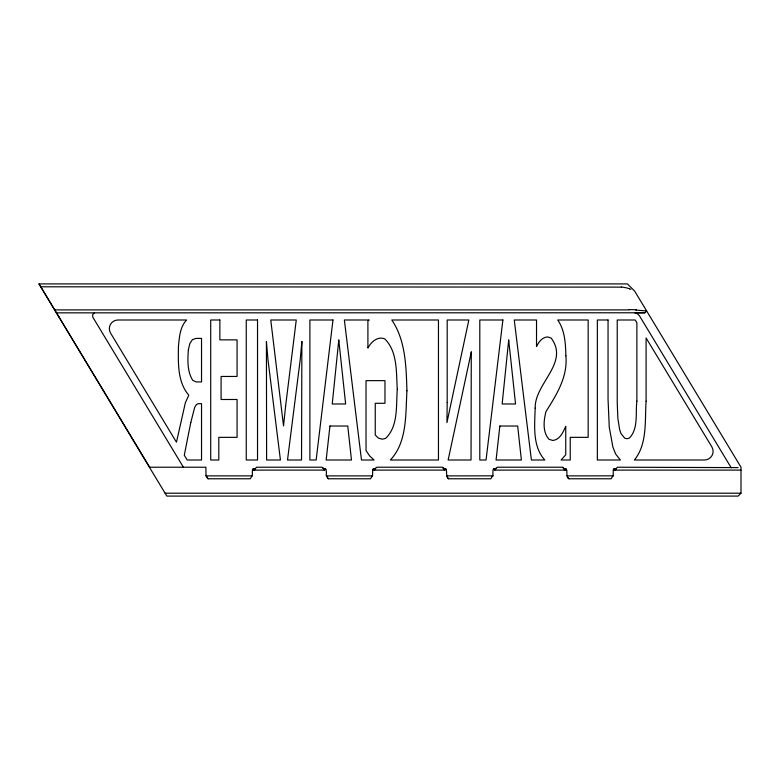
<?xml version="1.0" encoding="UTF-8"?>
<svg xmlns="http://www.w3.org/2000/svg" width="780" height="780" viewBox="0 0 780 780"><rect width="100%" height="100%" fill="white"/><g stroke="black" fill="none" stroke-linecap="round" stroke-linejoin="round"><path stroke-width="1.17" d="M741 470.106L615.01 470.106L615.167 469.043L614.192 468.897L613.285 469.93L613.168 474.591A5.596 3.51 89.2 0 1 612.904 475.917L611.13 478.774L568.893 478.774C565.266 477.604 568.386 466.294 565.012 470.106L494.735 470.106L494.881 469.043L493.76 468.907L492.999 469.93L492.882 474.591A5.596 3.442 89.6 0 1 492.57 475.878L490.844 478.774L448.607 478.774C444.98 477.604 448.1 466.294 444.727 470.106L374.449 470.106L374.595 469.043L373.474 468.907L372.713 469.93L372.596 474.591A5.596 3.451 89.5 0 1 372.284 475.878L370.558 478.774L328.331 478.774L326.615 476.005A5.616 3.5 -89.3 0 1 326.255 474.474C326.732 472.953 326.255 466.635 324.441 470.106L254.163 470.106L254.309 469.043L253.198 468.907L252.427 469.93L252.32 474.591A5.606 3.461 89.5 0 1 252.008 475.888L250.282 478.774L208.046 478.774L206.329 476.005A5.606 3.5 -89.3 0 1 205.978 474.474L205.9 467.22L149.409 467.22L39 283.91L627.432 283.91L634.715 291.194L741 467.22L741 493.204L738.114 496.09L166.832 496.09L149.409 467.22M254.075 469.716L256.659 467.22L321.945 467.22L323.739 468.331M374.361 469.716C375.823 469.024 373.63 470.438 374.761 468.848M614.933 469.716L617.516 467.22L738.114 467.61M325.006 469.034L325.865 469.18L325.182 468.916M445.292 469.034L446.15 469.18L445.468 468.916M565.578 469.034L566.426 469.18L565.754 468.916M494.842 469.248L497.231 467.22L562.517 467.22L564.915 469.267M494.354 469.141L493.331 469.16M253.793 469.141L252.759 469.16M254.163 470.106L255.411 468.663M374.449 470.106L375.697 468.663M494.735 470.106L495.982 468.663M615.01 470.106L616.268 468.663M254.124 469.901L254.855 468.897L254.017 469.54L253.344 468.897M375.112 468.38L376.945 467.22L442.231 467.22L444.025 468.331M374.41 469.901L375.141 468.897L374.302 469.54L373.63 468.897M614.981 469.901L615.703 468.897L614.874 469.54L614.192 468.897M731.221 467.785L639.376 315.666L637.475 313.814L634.891 312.819L644.865 312.78L646.659 310.976L635.953 310.079M494.647 469.716L495.427 468.897L494.588 469.54L493.906 468.897M94.497 312.877L92.693 314.35L92.8 317.158L183.397 467.22M373.045 469.16C374.839 468.019 373.942 470.681 372.713 469.93M613.616 469.16C615.41 468.019 614.504 470.681 613.285 469.93M493.35 475.849L446.501 475.888M613.626 475.849L566.787 475.888M252.427 469.93L253.539 469.911M40.745 286.796L621.212 287.128M54.688 309.894L629.148 309.894M644.865 312.78L56.472 312.848M252.388 475.888L205.647 475.868M326.215 475.888L372.674 475.888M165.097 493.204L741 493.204M565.636 469.911L566.758 470.106M629.236 288.756L630.874 289.331M563.14 467.941L565.012 470.106M442.855 467.941L444.727 470.106M322.569 467.941L324.441 470.106M567.84 477.331L568.893 478.774M447.554 477.331L448.607 478.774M327.269 477.331L328.331 478.774M206.983 477.331L208.046 478.774M444.239 468.595L444.629 469.267M58.354 315.959L58.695 316.524M39 283.91L149.682 467.22M629.148 309.631A20.026 3.256 0 0 1 636.48 309.865M621.299 287.011A22.425 8.414 -0.5 0 1 629.392 288.688M301.889 341.523L301.538 460.005L287.508 460.005L300.183 359.97L301.889 341.523M447.194 402.509L446.93 422.614L468.848 319.995L447.194 319.995L447.194 402.509M471.286 351.965L471.032 460.005L448.139 460.005L471.286 351.965M646.093 401.144C644.709 420.635 647.575 443.995 634.364 460.005L704.438 460.005A8.658 8.658 0 0 0 711.847 446.872L646.093 337.964L646.093 401.144M397.283 389.337C396.016 405.581 398.444 426.133 385.632 438.38L382.337 439.208L378.436 438.155L375.248 435.006L375.248 403.289L384.979 403.289L384.979 380.65L366.034 380.65L366.034 450.625L369.71 455.998L374.059 460.005L361.481 460.005L344.36 319.995L369.174 319.995L367.906 321.029L367.906 348.065C370.919 342.098 377.637 335.907 384.735 338.89C397.761 351.624 396.142 372.508 397.283 389.337M406.945 390.799C405.522 413.927 407.394 442.055 390.331 460.005L438.457 460.005L438.457 319.995L391.794 319.995C405.766 340.529 406.136 366.834 406.945 390.799M178.435 346.476C178.23 362.934 177.401 381.937 188.78 395.197L185.357 402.782L176.455 442.202L110.594 333.128A8.658 8.658 0 0 1 118.014 319.995L186.644 319.995C179.897 326.908 179.38 337.379 178.435 346.476M636.88 401.144C635.31 413.039 638.683 428.737 629.284 438.126L626.964 438.721L624.683 438.145L621.036 433.612L619.661 429.644L617.838 418.294L617.233 402.412L617.233 319.995L635.242 319.995L636.88 322.706L636.88 401.144M535.178 408.184C534.661 425.373 532.282 446.238 544.801 460.005L531.394 460.005L514.274 319.995L536.523 319.995L536.523 346.495C538.736 342.059 542.178 337.135 547.638 336.94L551.109 338.032C569.761 362.875 534.514 383.331 535.178 408.184M565.88 355.768C567.889 376.945 556.53 394.7 545.932 411.684C543.679 420.625 542.402 431.906 549.003 439.315L552.825 440.476C560.001 439.686 563.131 432.061 565.744 426.319L565.744 454.818L561.054 460.005L570.229 460.005L570.229 437.346L588.169 437.346L588.169 319.995L557.729 319.995C564.944 330.32 565.568 343.58 565.88 355.768M188.341 349.927C187.697 360.097 187.064 371.29 192.699 380.279L196.053 381.927L201.532 381.927L201.532 338.403L195.897 338.403L192.377 339.68L189.852 343.522L188.341 349.927M338.783 340.06L332.241 403.981L345.637 403.981L338.783 340.06M508.697 340.06L502.154 403.981L515.551 403.981L508.697 340.06M285.587 406.224L283.53 425.929L270.757 319.995L296.264 319.995L285.587 406.224M329.95 426.026L326.157 460.005L351.468 460.005L347.763 426.026L329.95 426.026M499.863 426.026L496.07 460.005L521.381 460.005L517.676 426.026L499.863 426.026M332.972 319.995L316.144 460.005L309.884 460.005L309.884 319.995L332.972 319.995M502.885 319.995L486.057 460.005L479.798 460.005L479.798 319.995L502.885 319.995M190.807 422.419L184.294 455.198L187.2 460.005L201.532 460.005L201.532 403.679L198.188 403.679L196.384 404.586L194.707 407.296L190.807 422.419M219.862 319.995L210.717 319.995L210.717 460.005L218.8 460.005L218.8 437.346L237.071 437.346L237.071 399.487L221.091 399.487L221.091 376.457L237.071 376.457L237.071 339.865L219.862 339.865L219.862 319.995M257.527 319.995L246.256 319.995L246.256 460.005L257.527 460.005L257.527 319.995M608.049 319.995L597.353 319.995L597.353 460.005L620.363 460.005L615.625 453.979L612.895 447.037L609.258 427.186L608.049 399.389L608.049 319.995M266.419 341.523L266.614 460.005L280.42 460.005L267.901 359.093L266.419 341.523M564.886 469.014L564.428 468.77L565.168 469.502L564.886 469.014M444.6 469.014L444.142 468.77L444.883 469.502L444.6 469.014M324.314 469.014L323.856 468.77L324.607 469.502L324.314 469.014"/></g></svg>
